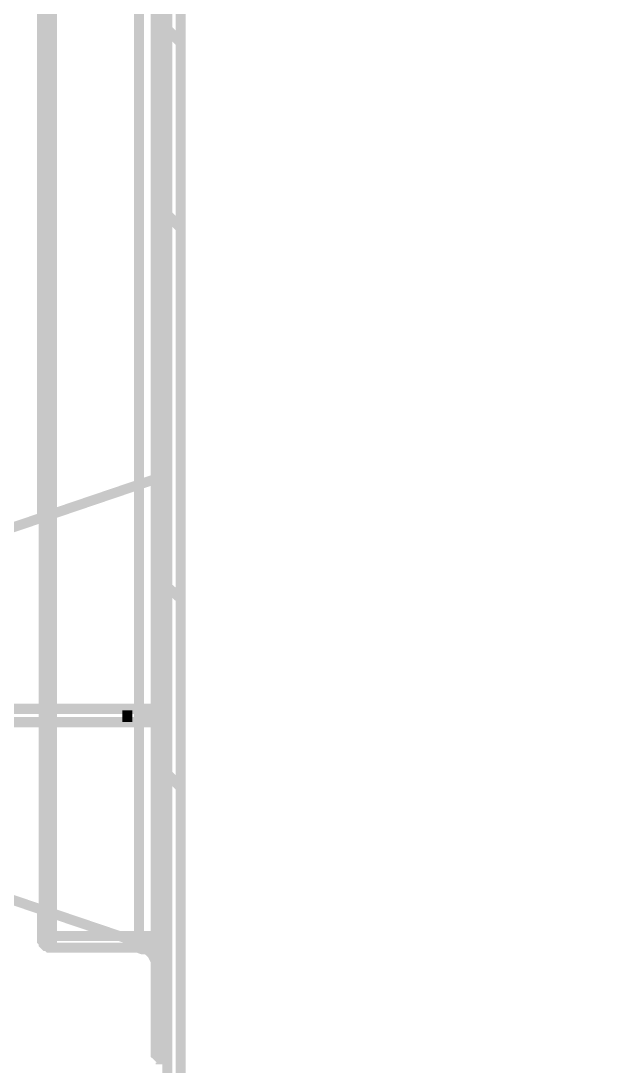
# Model space of a CAD drawing. Extents: x 0.1 to 11.6, y 0.3 to 16.2.
# Drawn here: x 8.422 to 9.004, y 12.042 to 13.085 of the extents above; entities that cross this region are included whole.
import ezdxf

# ---------------------------------------------------------------- set-up
doc = ezdxf.new("R2010")
doc.units = 0
doc.header["$MEASUREMENT"] = 0

msp = doc.modelspace()

# ---------------------------------------------------------------- linework, layer by layer
at = {"color": 0, "const_width": 0.01}
for points in [[(8.56836, 15.015), (8.56836, 11.9583), (8.56999, 11.955), (8.56999, 11.95), (8.57167, 11.9467), (8.57335, 11.9434), (8.57667, 11.94), (8.58003, 11.9367), (8.58501, 11.935), (8.58832, 11.935), (10.4317, 11.525)], [(10.435, 11.5367), (8.59, 11.9467), (8.58832, 11.9467), (8.58664, 11.9467), (8.58501, 11.9483), (8.58501, 11.95), (8.58333, 11.9517), (8.58165, 11.955), (8.58165, 11.9567), (8.58165, 11.9583), (8.58165, 15.015)], [(8.45335, 14.86), (8.45335, 12.1583)], [(8.53999, 14.86), (8.53999, 12.1583)], [(8.55664, 14.86), (8.55664, 12.1433)], [(8.565, 14.86), (8.565, 12.0467)], [(8.44336, 14.6733), (8.44336, 12.59)], [(8.58165, 13.0633), (8.56836, 13.0767)], [(8.58165, 12.8783), (8.56836, 12.8917)], [(8.56836, 12.6317), (8.09668, 12.4717), (8.07667, 12.4616), (8.06, 12.445), (8.04833, 12.4267), (8.04167, 12.405), (8.04167, 12.3817), (8.04833, 12.36), (8.06, 12.34), (8.07667, 12.325), (8.09668, 12.315), (8.52001, 12.1717)], [(8.44499, 12.5883), (8.44499, 12.1967)], [(8.58165, 12.5084), (8.56836, 12.52)], [(8.52832, 12.385), (8.52832, 12.3967)], [(8.56836, 12.3983), (8.54833, 12.3983)], [(8.56836, 12.385), (8.54833, 12.385)], [(8.58165, 12.32), (8.56836, 12.3333)], [(8.44336, 12.1983), (8.44336, 12.1717)], [(8.52001, 12.1717), (8.56999, 12.155)]]:
    msp.add_lwpolyline(points, dxfattribs=at)
for points in [[(8.31999, 12.3983), (8.31999, 12.385), (8.54833, 12.385), (8.54833, 12.3983), (8.31999, 12.3983)], [(8.56836, 12.1717), (8.44336, 12.1717), (8.44336, 12.1683), (8.44336, 12.1667), (8.44499, 12.165), (8.44499, 12.1634), (8.44667, 12.1617), (8.44835, 12.1617), (8.44997, 12.16), (8.45167, 12.16), (8.45335, 12.16), (8.53836, 12.16), (8.54335, 12.1583), (8.54665, 12.1583), (8.55003, 12.1567), (8.55165, 12.155), (8.55333, 12.1533), (8.55501, 12.15), (8.55664, 12.1467), (8.55664, 12.1433), (8.55664, 12.0566), (8.55664, 12.055), (8.55664, 12.0533), (8.55832, 12.0517), (8.56, 12.05), (8.56168, 12.05), (8.56168, 12.0483), (8.56332, 12.0483), (8.56836, 12.0483), (8.56836, 12.1717)]]:
    msp.add_lwpolyline(points, close=True, dxfattribs=at)

doc.saveas('drawing.dxf')
